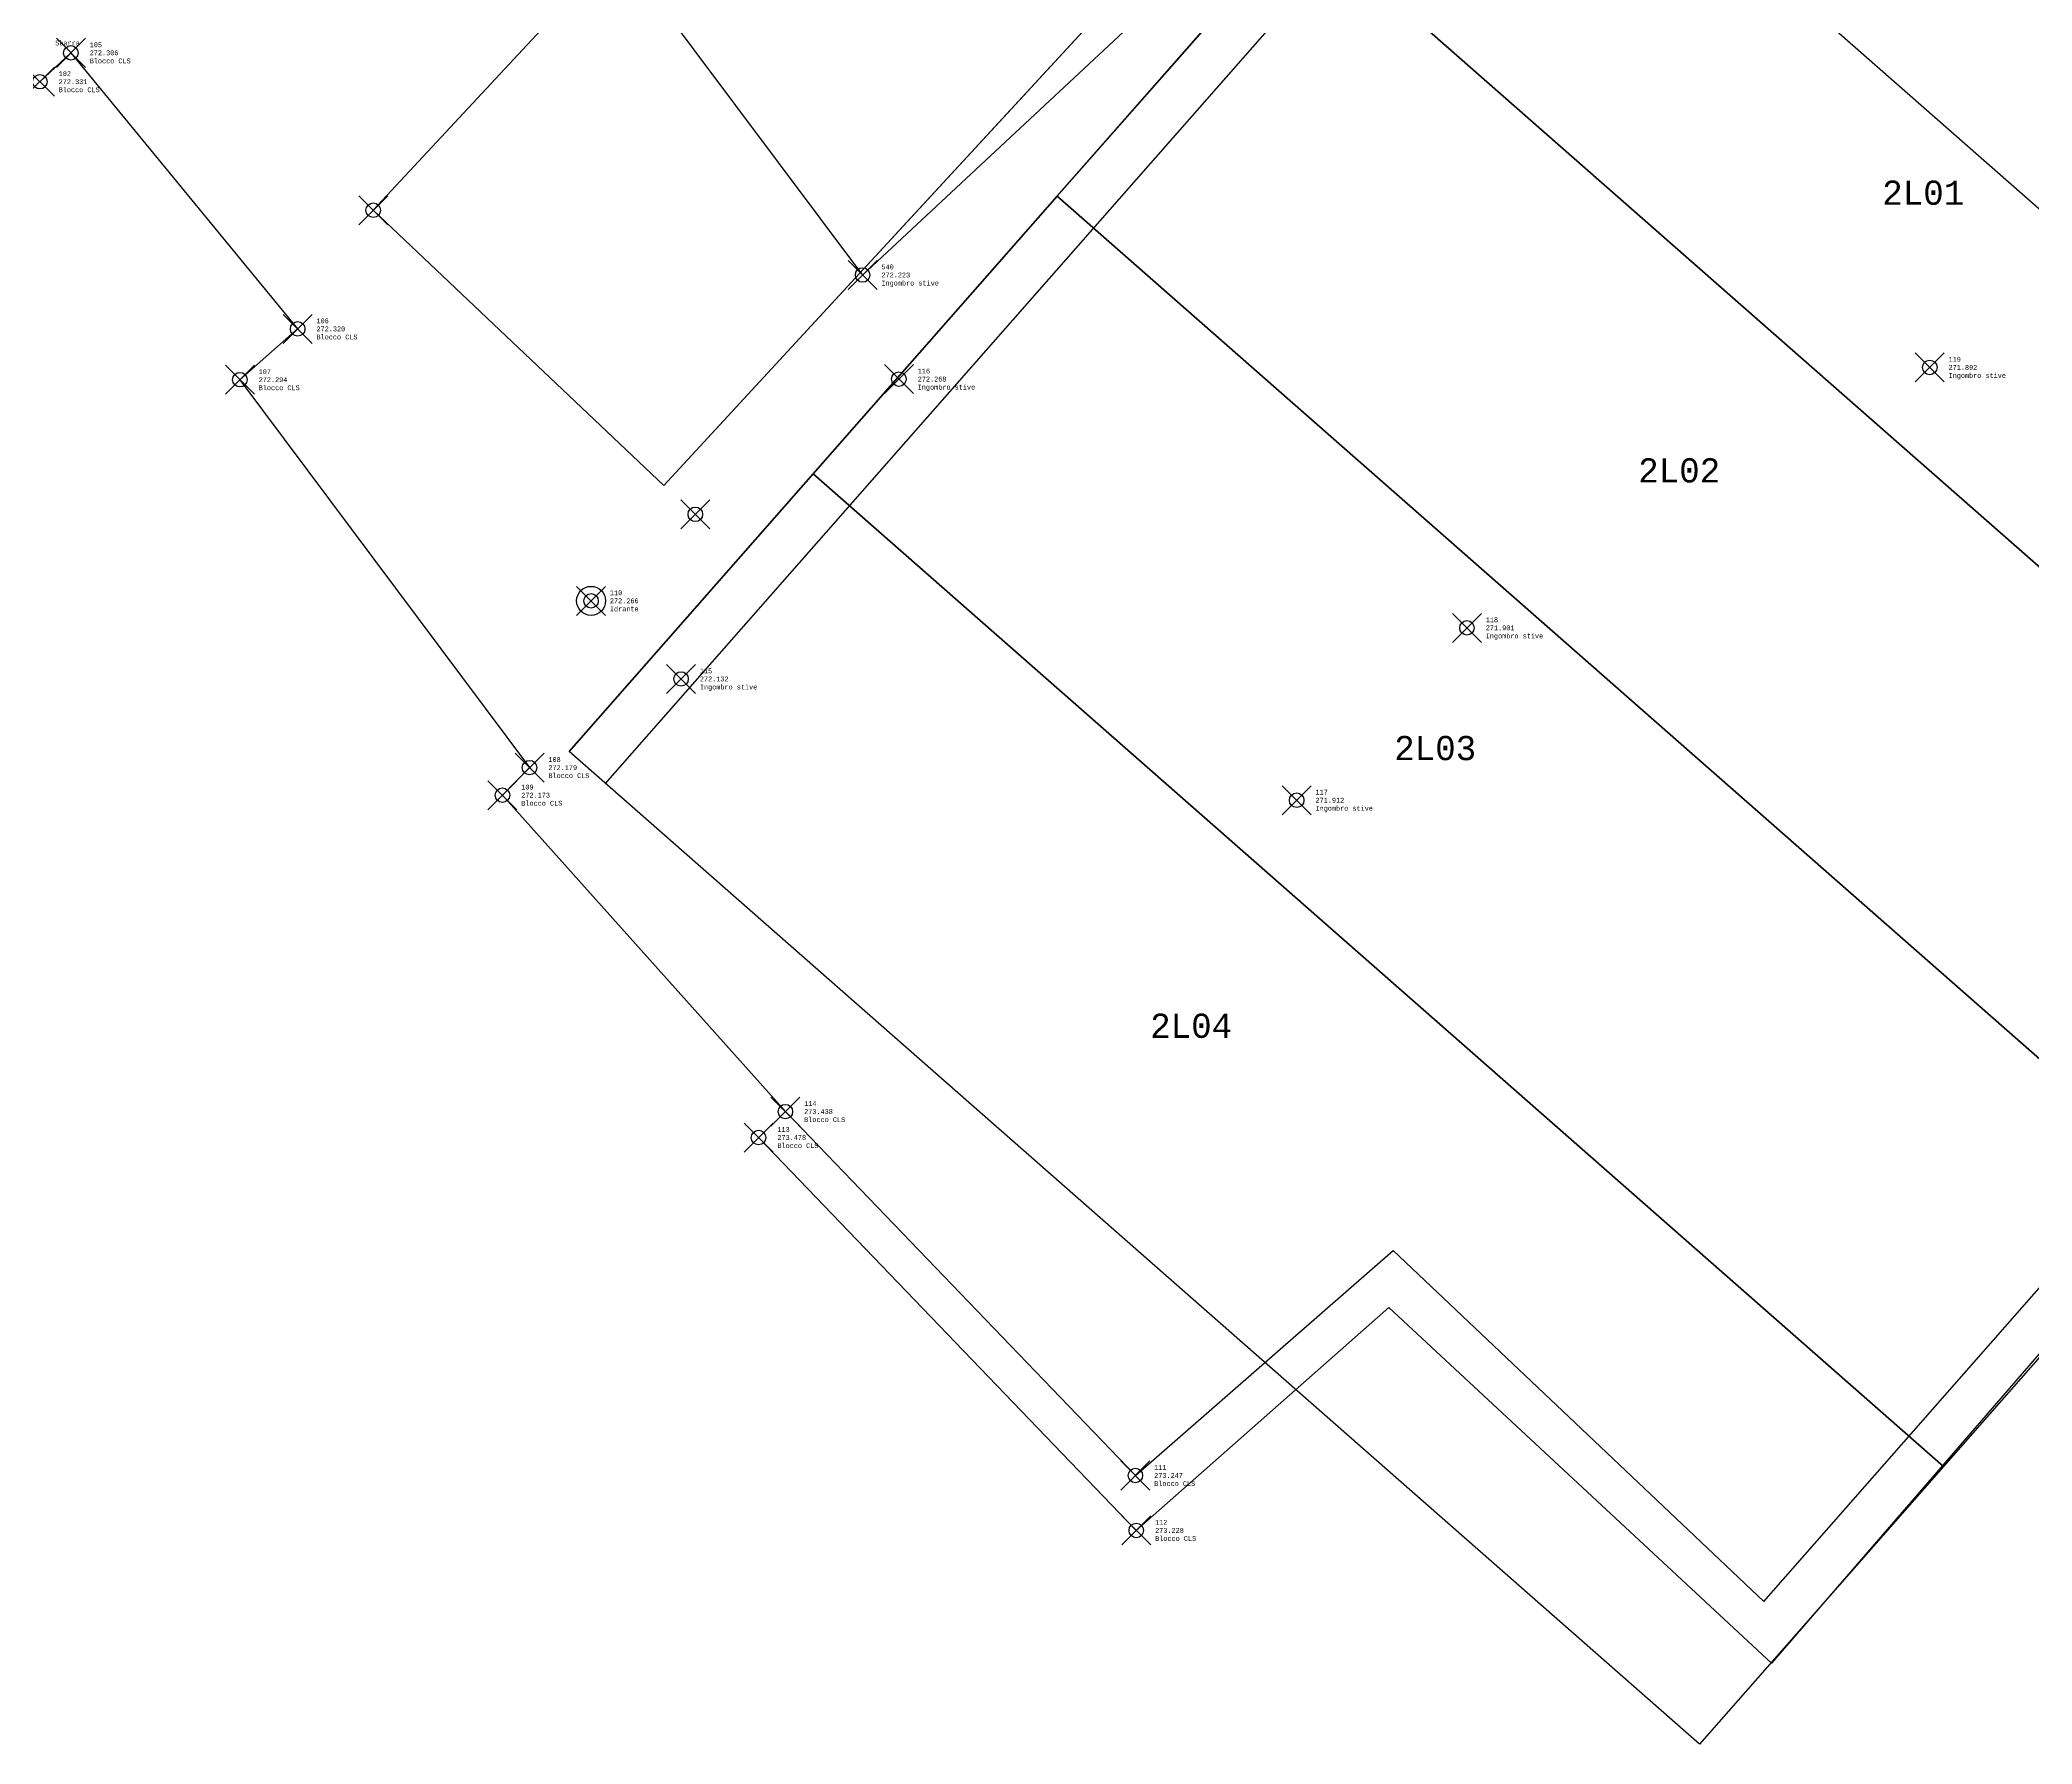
# Model space of a CAD drawing. Extents: x -300 to 923337, y -63404 to 323191.
# Drawn here: x 167421 to 208588, y 21285 to 56506 of the extents above; entities that cross this region are included whole.
import ezdxf
from ezdxf.enums import TextEntityAlignment as Align

# ---------------------------------------------------------------- set-up
doc = ezdxf.new("R2010")
doc.units = 0
doc.header["$PDMODE"] = 35
doc.header["$PDSIZE"] = 300
for name, color, linetype, lineweight in [('WF ingombro stive 2', 1, 'Continuous', 30), ('WF lato di accesso', 40, 'Continuous', 30), ('WF piazzole', 6, 'Continuous', 30), ('WF tracciatura', 30, 'Continuous', 30)]:
    doc.layers.add(name, color=color, linetype=linetype, lineweight=lineweight)
doc.layers.add('WF nome aree GPS', color=7, linetype='Continuous')
doc.layers.add('WF nuovi punti', color=6, linetype='Continuous')
doc.styles.get("Standard").update_dxf_attribs({"font": 'consola.ttf', "height": 500})

# ---------------------------------------------------------------- blocks, each defined once
blk = doc.blocks.new('rilievo 2')
at = {"color": 8, "elevation": 339}
blk.add_lwpolyline([(255582, -534476), (256223, -533880), (260909, -539585), (259715, -540634), (265701, -548651), (265141, -549221), (270987, -555760), (278219, -563280), (283547, -558633), (291208, -565884), (309012, -545620), (309560, -546125), (291364, -567155), (283459, -559809), (278238, -564415), (270433, -556296)], dxfattribs=at)
at = {"color": 1}
blk.add_polyline3d([(263848, -526800, 341), (272583, -538471, 232), (278382, -533064, 135), (269805, -522264, 256)], dxfattribs=at)
blk.add_circle((266972, -545205, 275), 300, dxfattribs=at)
at = {"color": 8}
for p in [(256223, -533880, 315), (255582, -534476, 339), (272583, -538471, 232), (260909, -539585, 329), (294633, -540381, -99), (259715, -540634, 303), (273333, -540622, 276), (266972, -545205, 275), (285070, -545763, -91), (268831, -546819, 141), (265701, -548651, 188), (265141, -549221, 181), (281552, -549325, -79), (270987, -555760, 1447), (270433, -556296, 1487), (278219, -563280, 1256), (278238, -564415, 1236)]:
    blk.add_point(p, dxfattribs=at)
for s, p in [('Sbarra', (255900, -533676, 340)), ('105', (256612, -533713, 315)), ('272.306', (256612, -533880, 315)), ('102', (255971, -534309, 339)), ('Blocco CLS', (256612, -534047, 315)), ('272.331', (255971, -534476, 339)), ('Blocco CLS', (255971, -534643, 339)), ('540', (272972, -538304, 232)), ('272.223', (272972, -538471, 232)), ('Ingombro stive', (272972, -538638, 232)), ('106', (261298, -539418, 329)), ('272.320', (261298, -539585, 329)), ('Blocco CLS', (261298, -539752, 329)), ('107', (260104, -540468, 303)), ('116', (273722, -540455, 276)), ('119', (295022, -540214, -99)), ('271.892', (295022, -540381, -99)), ('Ingombro stive', (295022, -540548, -99)), ('272.294', (260104, -540634, 303)), ('Blocco CLS', (260104, -540801, 303)), ('272.268', (273722, -540622, 276)), ('Ingombro stive', (273722, -540789, 276)), ('110', (267361, -545038, 275)), ('272.266', (267361, -545205, 275)), ('Idrante', (267361, -545372, 275)), ('118', (285459, -545597, -91)), ('271.901', (285459, -545763, -91)), ('Ingombro stive', (285459, -545930, -91)), ('115', (269220, -546652, 141)), ('272.132', (269220, -546819, 141)), ('Ingombro stive', (269220, -546986, 141)), ('108', (266090, -548484, 188)), ('272.179', (266090, -548651, 188)), ('109', (265530, -549054, 181)), ('Blocco CLS', (266090, -548817, 188)), ('117', (281941, -549158, -79)), ('272.173', (265530, -549221, 181)), ('Blocco CLS', (265530, -549388, 181)), ('271.912', (281941, -549325, -79)), ('Ingombro stive', (281941, -549492, -79)), ('273.438', (271375, -555760, 1447)), ('114', (271375, -555593, 1447)), ('113', (270822, -556129, 1487)), ('Blocco CLS', (271375, -555926, 1447)), ('273.478', (270822, -556296, 1487)), ('Blocco CLS', (270822, -556463, 1487)), ('111', (278608, -563113, 1256)), ('273.247', (278608, -563280, 1256)), ('Blocco CLS', (278608, -563447, 1256)), ('112', (278627, -564248, 1236)), ('273.228', (278627, -564415, 1236)), ('Blocco CLS', (278627, -564582, 1236))]:
    blk.add_text(s, height=100, dxfattribs=at).set_placement(p, align=Align.MIDDLE_LEFT)

msp = doc.modelspace()

# ---------------------------------------------------------------- linework, layer by layer
at = {"layer": 'WF ingombro stive 2', "elevation": 302}
for points in [[(193484.2, 59011.8), (197154.1, 63188.1), (220508.1, 42676.5), (216838.2, 38500.2)], [(188441.9, 53272.9), (193484.2, 59011.8), (216838.2, 38500.2), (211796.2, 32761.7)], [(183399.9, 47534.4), (188441.9, 53272.9), (211796.5, 32762), (206754.5, 27023.5)], [(178357.9, 41795.9), (183399.9, 47534.4), (206754.8, 27023.8), (201712.9, 21285.3)]]:
    msp.add_lwpolyline(points, close=True, dxfattribs=at)
at = {"layer": 'WF lato di accesso'}
for p, q in [((180317.4, 47297.7), (195332.6, 63582.6)), ((193484.2, 59011.8, 302), (188441.9, 53272.9, 302)), ((188441.9, 53272.9, 302), (183399.9, 47534.4, 302)), ((183399.9, 47534.4, 302), (178358, 41795.9, 302))]:
    msp.add_line(p, q, dxfattribs=at)
at = {"layer": 'WF nuovi punti'}
for p in [(174309, 52985), (180965, 46700.6)]:
    msp.add_point(p, dxfattribs=at)
at = {"layer": 'WF piazzole'}
msp.add_lwpolyline([(174309, 52985), (189005.8, 68776.9), (195332.6, 63582.6), (180317.4, 47297.7), (174309, 52985)], dxfattribs=at)
at = {"layer": 'WF tracciatura'}
msp.add_line((179109.2, 41135.8, 302), (197905.3, 62528, 302), dxfattribs=at)

# ---------------------------------------------------------------- block references
at = {"color": 251}
msp.add_blockref('rilievo 2', (-88161.4, 590117.4), dxfattribs=at)

# ---------------------------------------------------------------- texts
at = {"layer": 'WF nome aree GPS'}
for s, p in [('2L01', (205489.4, 53097.4, -48.8)), ('2L02', (200447.4, 47358.9, -48.8)), ('2L03', (195405.4, 41620.3, -350.8)), ('2L04', (190363.4, 35881.8, -48.8))]:
    msp.add_text(s, height=500, dxfattribs=at).set_placement(p)

doc.saveas('drawing.dxf')
